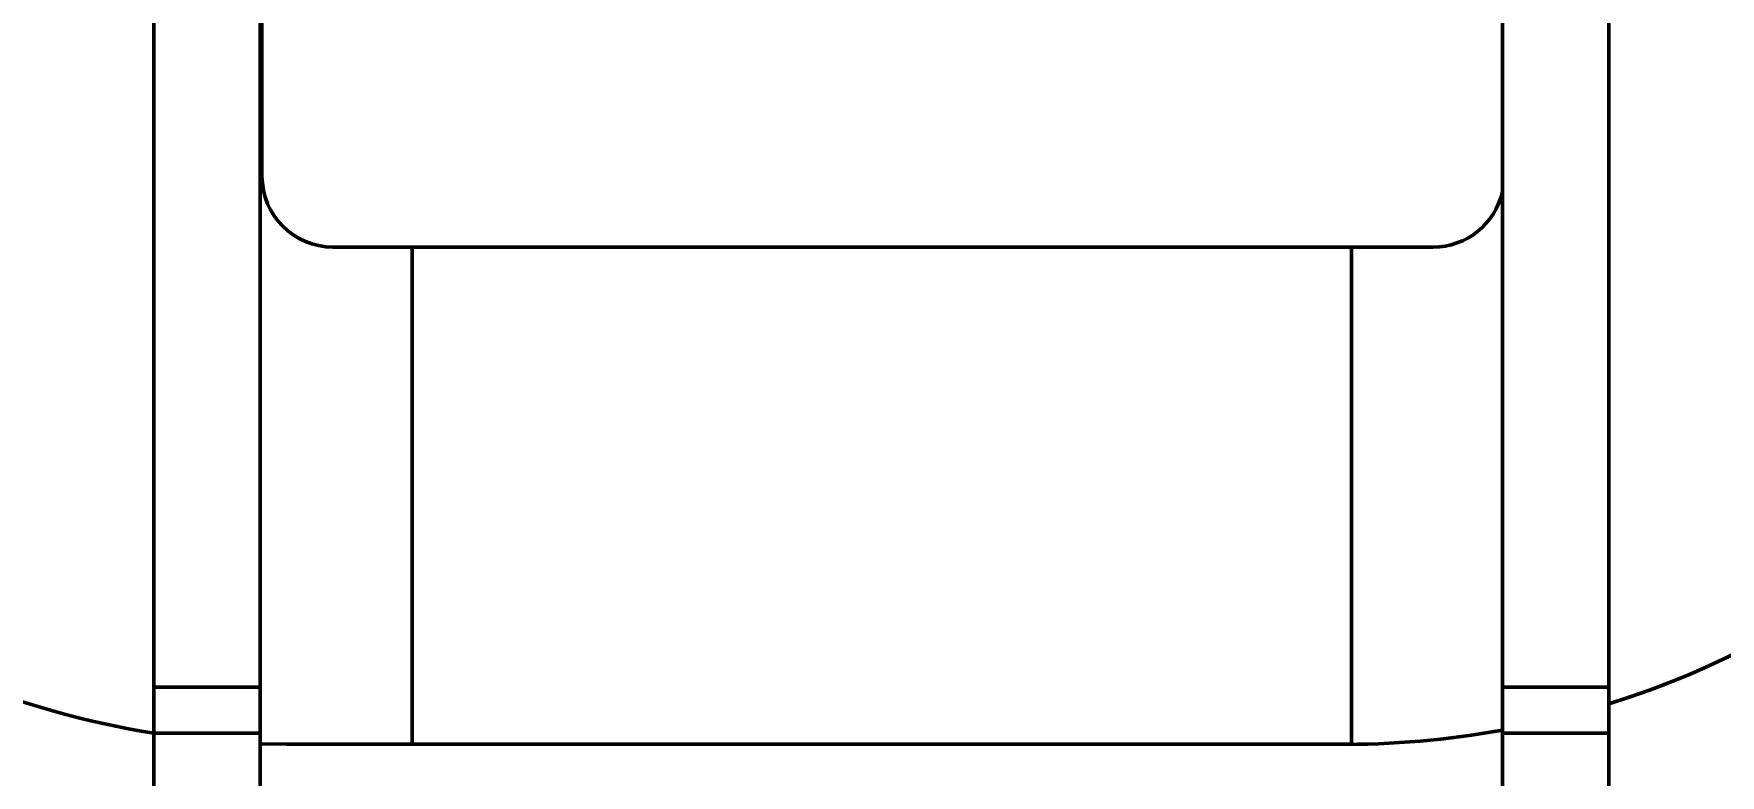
# Model space of a CAD drawing. Header units: inches. Extents: x -122986 to 27550, y -4965 to 6170.
# Drawn here: x 4062.9 to 4158, y 1017.2 to 1059 of the extents above; entities that cross this region are included whole.
import ezdxf

# ---------------------------------------------------------------- set-up
doc = ezdxf.new("R2010")
doc.units = ezdxf.units.IN
doc.header["$LTSCALE"] = 2
doc.header["$MEASUREMENT"] = 0
doc.layers.add('1 mãnh', color=7, linetype='Continuous', lineweight=5)
doc.layers.add('1 Đậm', color=7, linetype='Continuous', lineweight=50)
doc.styles.add('tinh', font='arial.ttf')
doc.dimstyles.new('Tịnh', dxfattribs={"dimtxt": 0.3, "dimasz": 1.5, "dimexe": 1, "dimexo": 0.0625, "dimgap": 0.4, "dimtad": 1, "dimtoh": 1, "dimzin": 0, "dimdsep": 46, "dimtxsty": 'tinh', "dimcen": 0.09, "dimclrd": 256, "dimclre": 256, "dimclrt": 4, "dimadec": 0, "dimazin": 0, "dimtfac": 1, "dimtofl": 0, "dimtmove": 0, "dimatfit": 3, "dimfxl": 1, "dimtfillclr": 4, "dimtolj": 1, "dimtzin": 0, "dimlwd": -1, "dimlwe": -1, "dimarcsym": 0})

# ---------------------------------------------------------------- blocks, each defined once
blk = doc.blocks.new('*D296')
at = {"layer": '1 mãnh', "ltscale": 15, "transparency": 16777216}
for p, q in [((3987.604, 1064.907), (3987.604, 863)), ((4256.697, 922.907), (4256.697, 863)), ((3992.604, 864), (4251.697, 864))]:
    blk.add_line(p, q, dxfattribs=at)
for points in [[(3992.604, 864.833), (3992.604, 863.167), (3987.604, 864)], [(4251.697, 864.833), (4251.697, 863.167), (4256.697, 864)]]:
    blk.add_solid(points, dxfattribs=at)
at = {"layer": 'Defpoints', "color": 0, "ltscale": 15, "transparency": 16777216}
for p in [(3987.604, 1064.969), (4256.697, 922.969), (4256.697, 864)]:
    blk.add_point(p, dxfattribs=at)
at = {"layer": '1 mãnh', "color": 4, "ltscale": 15, "transparency": 16777216, "insert": (4123.206, 868.053), "char_height": 3, "attachment_point": 5, "style": 'tinh'}
blk.add_mtext('\\A1;{\\H1.6667x;270}', dxfattribs=at)

msp = doc.modelspace()

# ---------------------------------------------------------------- linework, layer by layer
at = {"layer": '1 Đậm', "lineweight": 50}
for p, q in [((4069.697, 1075.773), (4069.697, 1022.184)), ((4151.697, 1075.773), (4151.697, 1022.184)), ((4075.697, 1059.969), (4075.697, 1022.184)), ((4075.798, 1050.969), (4075.798, 1059.969)), ((4145.697, 1059.958), (4145.697, 1022.184)), ((4141.798, 1046.969), (4079.798, 1046.969)), ((4084.268, 1018.969), (4084.268, 1046.969)), ((4137.197, 1018.969), (4137.197, 1046.969)), ((4075.697, 1022.184), (4069.697, 1022.184)), ((4069.697, 1022.184), (4069.697, 1019.598)), ((4075.697, 1022.184), (4075.697, 1019.598)), ((4151.697, 1022.184), (4145.697, 1022.184)), ((4145.697, 1022.184), (4145.697, 1019.598)), ((4151.697, 1022.184), (4151.697, 1019.598)), ((4075.697, 1019.598), (4069.697, 1019.598)), ((4069.697, 1019.598), (4069.697, 968.097)), ((4075.697, 1019.598), (4075.697, 968.097)), ((4075.697, 1019.004), (4078.01, 1018.969)), ((4077.197, 1018.969), (4137.197, 1018.969)), ((4145.697, 1019.767), (4145.697, 968.097)), ((4151.697, 1019.598), (4145.697, 1019.598)), ((4151.697, 1019.598), (4151.697, 968.097))]:
    msp.add_line(p, q, dxfattribs=at)
for centre, radius, start, end in [((4079.798, 1050.969), 4, 180, 270), ((4141.798, 1050.969), 4, 270, 347.09501), ((4077.604, 1068.968), 50, 208.55741, 260.9014), ((4136.79, 1068.968), 50, 287.34556, 331.31676), ((4136.79, 1068.968), 50, 269.53396, 280.26108)]:
    msp.add_arc(centre, radius, start, end, dxfattribs=at)

# ---------------------------------------------------------------- dimensions: what is measured, and where the dimension line sits
at = {"layer": '1 mãnh', "ltscale": 15}
dim = msp.add_linear_dim(base=(4256.697, 864), p1=(3987.604, 1064.969), p2=(4256.697, 922.969), text='{\\H1.6667x;270}', dimstyle='Tịnh', override={"dimtxt": 3, "dimasz": 5, "dimgap": 1.5, "dimdec": 0, "dimtdec": 0}, dxfattribs=at)
dim.commit()
dim.dimension.update_dxf_attribs({"geometry": '*D296', "text_midpoint": (4123.206, 864), "dimtype": 160})

doc.saveas('drawing.dxf')
